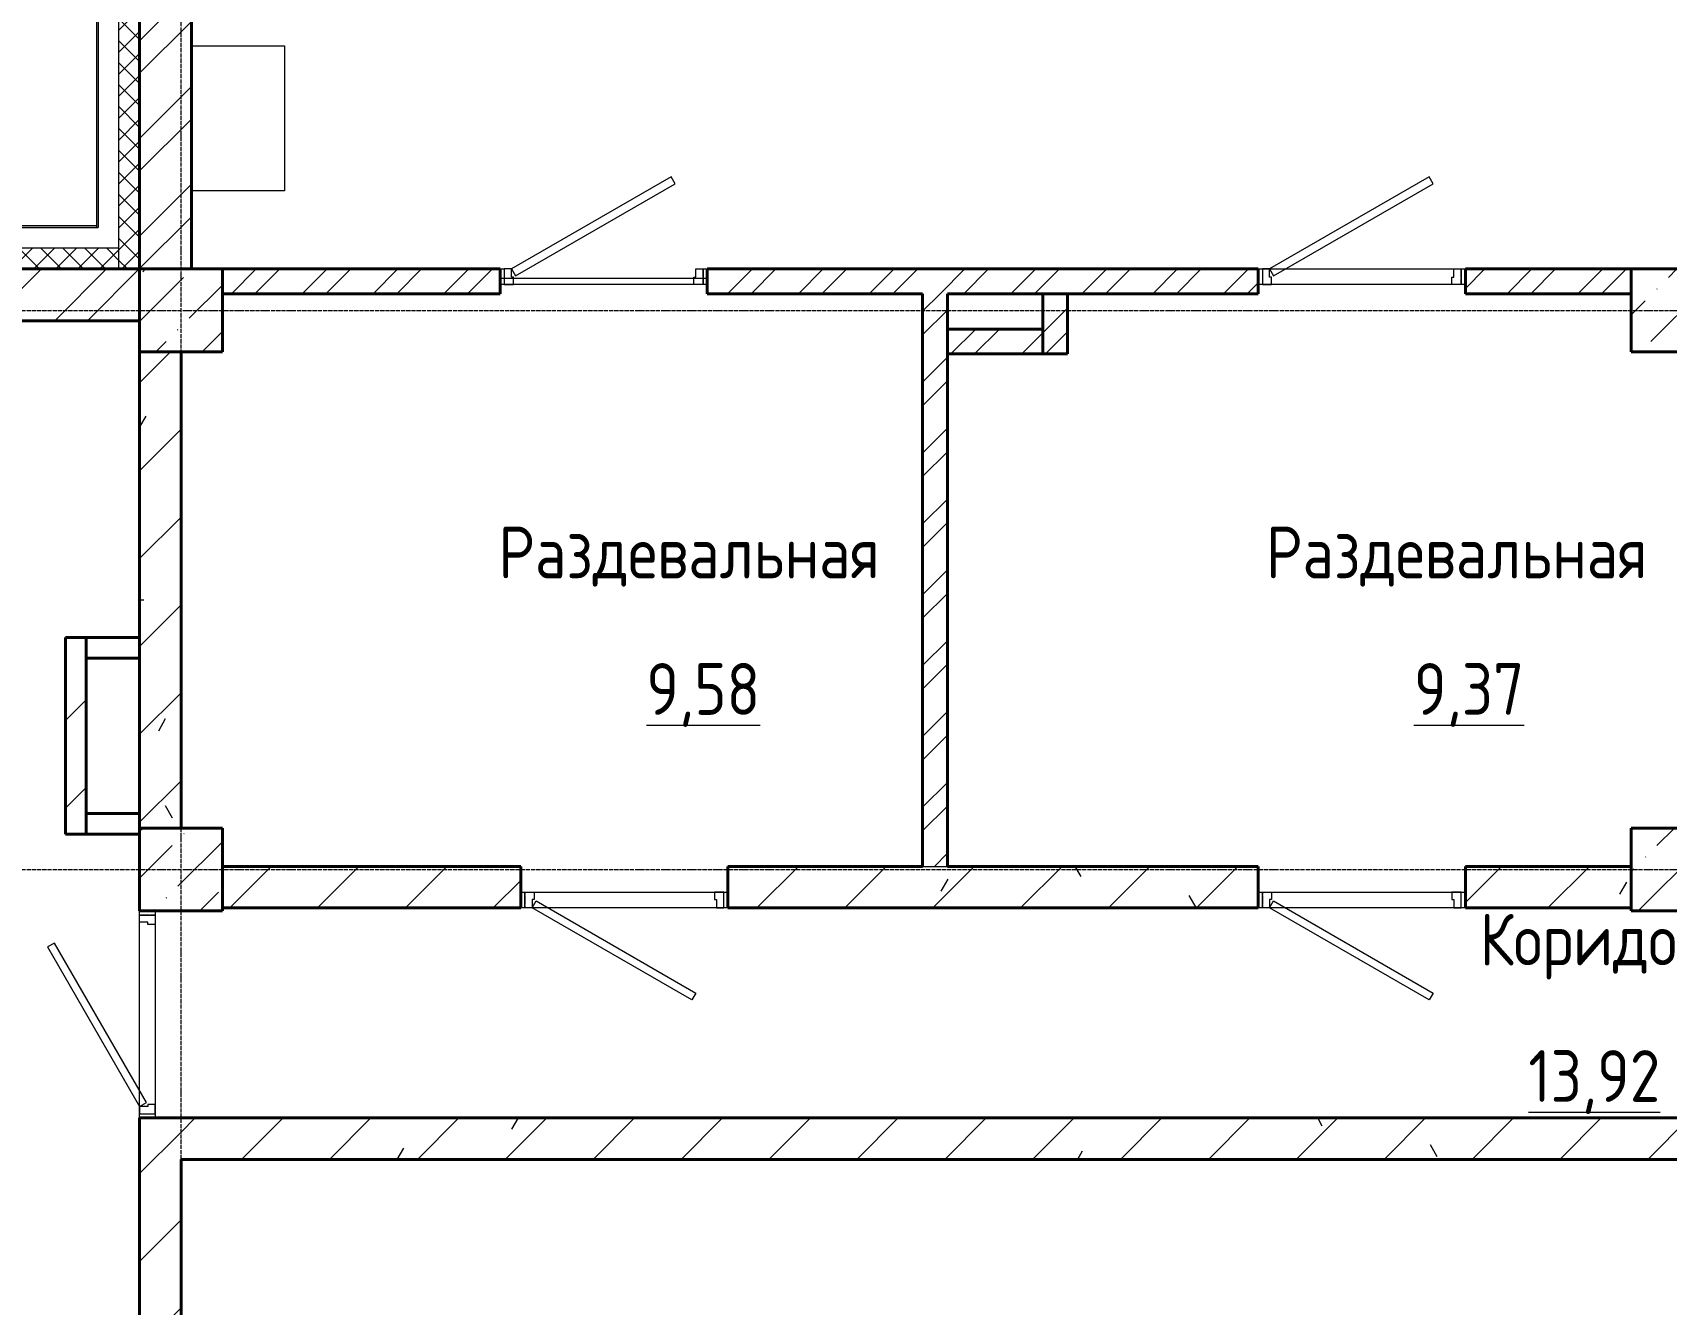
# Model space of a CAD drawing. Header units: millimetres. Extents: x 0 to 351840, y -132678 to 32417.
# Drawn here: x 331967 to 339854, y -34288 to -28147 of the extents above; entities that cross this region are included whole.
import ezdxf

# ---------------------------------------------------------------- set-up
doc = ezdxf.new("R2010")
doc.units = ezdxf.units.MM
doc.linetypes.add('BI_линия_сетки', pattern=[25, 20, -2.5, 0, -2.5])
doc.linetypes.add('BI_невидимые', pattern=[5, 3, -2])
for name, color, linetype, lineweight in [('Двери', 7, 'Continuous', 18), ('Марки помещений', 7, 'Continuous', 20), ('Несущие колонны', 7, 'Continuous', 18), ('Оси', 7, 'Continuous', 9), ('Перекрытие', 7, 'Continuous', 18), ('Стены внутренние', 7, 'Continuous', 18), ('Стены наружные', 7, 'Continuous', 18), ('Стены несущие', 7, 'Continuous', 18), ('Стены отделка', 7, 'Continuous', 18), ('Стены штриховка', 7, 'Continuous', 18)]:
    doc.layers.add(name, color=color, linetype=linetype, lineweight=lineweight)
doc.styles.add('GOST Common_1', font='GOST Common.ttf', dxfattribs={"width": 0.9, "height": 250})
pattern_1 = [(45, (2e-10, 1e-10), (-212.132, 212.132), [])]
pattern_2 = [(0, (2e-10, 1e-10), (1625.6, 406.4), [67.056, -1152.144, 67.056, -1152.144, -6502.4]), (0, (2e-10, 1e-10), (1625.6, 406.4), [-2438.4, 67.056, -2371.344, 67.056, -1152.144, -2844.8]), (0, (2e-10, 1e-10), (1625.6, 406.4), [-6096, 67.056, -745.744, 67.056, -1964.944]), (120, (609.6, 203.2), (-1164.7527, 1204.611), [67.056, -1152.144, 67.056, -1152.144, -6502.4]), (120, (609.6, 203.2), (-1164.7527, 1204.611), [-2438.4, 67.056, -2371.344, 67.056, -1152.144, -2844.8]), (120, (609.6, 203.2), (-1164.7527, 1204.611), [-6096, 67.056, -745.744, 67.056, -1964.944]), (240, (812.8, 1016), (-460.8473, -1611.011), [67.056, -1152.144, 67.056, -1152.144, -6502.4]), (240, (812.8, 1016), (-460.8473, -1611.011), [-2438.4, 67.056, -2371.344, 67.056, -1152.144, -2844.8]), (240, (812.8, 1016), (-460.8473, -1611.011), [-6096, 67.056, -745.744, 67.056, -1964.944])]
pattern_3 = [(45, (2e-10, 1e-10), (-171.0739, 171.0739), []), (45, (114.05, 1e-10), (-171.0739, 171.0739), [])]
pattern_4 = [(45, (2e-10, 1e-10), (-53.03301, 53.03301), []), (135, (2e-10, 1e-10), (-53.03301, -53.03301), [])]

# ---------------------------------------------------------------- blocks, each defined once
blk = doc.blocks.new('_временные_конструкции_колонны_монолитные_прямоугольная - _временная_конструкция_колонна_400x400-V25-01 Этаж__0_000___Отделочный_')
at = {"layer": 'Несущие колонны', "lineweight": 9}
h = blk.add_hatch(dxfattribs=at)
h.set_pattern_fill('FP_27', color=9, style=0, pattern_type=2)
h.set_pattern_definition([(45, (-33250, -19900), (84.19025, 308.69666), [396.875, -79.375, 3.353, -76.022])])
h.paths.add_polyline_path([(200, -200), (200, 200), (-200, 200), (-200, -200)])
at = {"layer": 'Несущие колонны', "color": 9, "lineweight": 40}
for p, q in [((200, 200), (-200, 200)), ((-200, 200), (-200, -200)), ((200, -200), (200, 200)), ((-200, -200), (200, -200))]:
    blk.add_line(p, q, dxfattribs=at)
blk = doc.blocks.new('_временные_конструкции_колонны_монолитные_прямоугольная - _временная_конструкция_колонна_400x400-V26-01 Этаж__0_000___Отделочный_')
at = {"layer": 'Несущие колонны', "lineweight": 9}
h = blk.add_hatch(dxfattribs=at)
h.set_pattern_fill('FP_28', color=9, style=0, pattern_type=2)
h.set_pattern_definition([(45, (-40450, -19900), (84.19025, 308.69666), [396.875, -79.375, 3.353, -76.022])])
h.paths.add_polyline_path([(200, -200), (200, 200), (-200, 200), (-200, -200)])
at = {"layer": 'Несущие колонны', "color": 9, "lineweight": 40}
for p, q in [((200, 200), (-200, 200)), ((-200, 200), (-200, -200)), ((200, -200), (200, 200)), ((-200, -200), (200, -200))]:
    blk.add_line(p, q, dxfattribs=at)
blk = doc.blocks.new('_временные_конструкции_колонны_монолитные_прямоугольная - _временная_конструкция_колонна_400x400-V38-01 Этаж__0_000___Отделочный_')
at = {"layer": 'Несущие колонны', "lineweight": 9}
h = blk.add_hatch(dxfattribs=at)
h.set_pattern_fill('FP_45', color=9, style=0, pattern_type=2)
h.set_pattern_definition([(45, (-33250, -17200), (84.18955, 308.69595), [396.875, -79.375, 3.353, -76.022])])
h.paths.add_polyline_path([(200, -200), (200, 200), (-200, 200), (-200, -200)])
at = {"layer": 'Несущие колонны', "color": 9, "lineweight": 40}
for p, q in [((200, 200), (-200, 200)), ((-200, 200), (-200, -200)), ((200, -200), (200, 200)), ((-200, -200), (200, -200))]:
    blk.add_line(p, q, dxfattribs=at)
blk = doc.blocks.new('_временные_конструкции_колонны_монолитные_прямоугольная - _временная_конструкция_колонна_400x400-V39-01 Этаж__0_000___Отделочный_')
at = {"layer": 'Несущие колонны', "lineweight": 9}
h = blk.add_hatch(dxfattribs=at)
h.set_pattern_fill('FP_46', color=9, style=0, pattern_type=2)
h.set_pattern_definition([(45, (-40450, -17200), (84.18955, 308.69595), [396.875, -79.375, 3.353, -76.022])])
h.paths.add_polyline_path([(200, -200), (200, 200), (-200, 200), (-200, -200)])
at = {"layer": 'Несущие колонны', "color": 9, "lineweight": 40}
for p, q in [((200, 200), (-200, 200)), ((-200, 200), (-200, -200)), ((200, -200), (200, 200)), ((-200, -200), (200, -200))]:
    blk.add_line(p, q, dxfattribs=at)
blk = doc.blocks.new('_Двери_Металлические_Однопольная_Техническая_1_3_4_8 - _дверь_ДМВ_2200-1010_Л Д-4_-5650155-01 Этаж__0_000___Отделочный_')
at = {"layer": 'Двери', "color": 9, "lineweight": 9}
for p, q in [((-220, 511.7), (-200.8, 545)), ((550.8, 66.7), (-220, 511.7)), ((-200.8, 545), (570, 100)), ((-320, 100), (-355, 100)), ((-355, 100), (-355, 25)), ((-320, 60), (-320, 100)), ((570, 100), (550.8, 66.7)), ((570, 100), (605, 100)), ((570, 60), (570, 100)), ((605, 100), (605, 25)), ((-355, 25), (-310, 25)), ((-310, 60), (-320, 60)), ((-310, 25), (-310, 60)), ((560, 60), (570, 60)), ((560, 25), (560, 60)), ((605, 25), (560, 25))]:
    blk.add_line(p, q, dxfattribs=at)
at = {"layer": 'Двери', "color": 9, "linetype": 'BI_невидимые', "lineweight": 9}
for p, q in [((-375, 25), (-375, 100)), ((-375, 100), (-355, 100)), ((-375, 25), (-375, 100)), ((-375, 100), (-355, 100)), ((-355, 100), (-355, 25)), ((-355, 100), (-355, 25)), ((605, 25), (605, 100)), ((605, 100), (625, 100)), ((605, 25), (605, 100)), ((605, 100), (625, 100)), ((625, 100), (625, 25)), ((625, 100), (625, 25)), ((-355, 25), (-375, 25)), ((-355, 25), (-375, 25)), ((625, 25), (605, 25)), ((625, 25), (605, 25))]:
    blk.add_line(p, q, dxfattribs=at)
blk = doc.blocks.new('_Двери_Металлические_Однопольная_Техническая_1_3_4_8 - _дверь_ДМВ_2200-1010_П Д-4-5651566-01 Этаж__0_000___Отделочный_')
at = {"layer": 'Двери', "color": 9, "lineweight": 9}
for p, q in [((450.8, 545), (-320, 100)), ((-300.8, 66.7), (470, 511.7)), ((470, 511.7), (450.8, 545)), ((-355, 100), (-355, 25)), ((-320, 100), (-355, 100)), ((-320, 100), (-300.8, 66.7)), ((-320, 60), (-320, 100)), ((570, 100), (605, 100)), ((570, 60), (570, 100)), ((605, 100), (605, 25)), ((-355, 25), (-310, 25)), ((-310, 60), (-320, 60)), ((-310, 25), (-310, 60)), ((560, 60), (570, 60)), ((560, 25), (560, 60)), ((605, 25), (560, 25))]:
    blk.add_line(p, q, dxfattribs=at)
at = {"layer": 'Двери', "color": 9, "linetype": 'BI_невидимые', "lineweight": 9}
for p, q in [((-375, 25), (-375, 100)), ((-375, 100), (-355, 100)), ((-375, 25), (-375, 100)), ((-375, 100), (-355, 100)), ((-355, 100), (-355, 25)), ((-355, 100), (-355, 25)), ((605, 25), (605, 100)), ((605, 100), (625, 100)), ((605, 25), (605, 100)), ((605, 100), (625, 100)), ((625, 100), (625, 25)), ((625, 100), (625, 25)), ((-355, 25), (-375, 25)), ((-355, 25), (-375, 25)), ((625, 25), (605, 25)), ((625, 25), (605, 25))]:
    blk.add_line(p, q, dxfattribs=at)
blk = doc.blocks.new('_Двери_Металлические_Однопольная_Техническая_1_3_4_8 - _дверь_ДМВ_2200-1010_П Д-4-6363429-01 Этаж__0_000___Отделочный_')
at = {"layer": 'Двери', "color": 9, "lineweight": 9}
for p, q in [((450.8, 505), (-320, 60)), ((470, 471.7), (450.8, 505)), ((-300.8, 26.7), (470, 471.7)), ((-355, 60), (-355, -15)), ((-320, 60), (-355, 60)), ((-320, 60), (-300.8, 26.7)), ((-320, 20), (-320, 60)), ((-310, 20), (-320, 20)), ((-310, -15), (-310, 20)), ((560, 20), (570, 20)), ((560, -15), (560, 20)), ((570, 60), (605, 60)), ((570, 20), (570, 60)), ((605, 60), (605, -15)), ((-355, -15), (-310, -15)), ((605, -15), (560, -15))]:
    blk.add_line(p, q, dxfattribs=at)
at = {"layer": 'Двери', "color": 9, "linetype": 'BI_невидимые', "lineweight": 9}
for p, q in [((-375, -15), (-375, 60)), ((-375, 60), (-355, 60)), ((-375, -15), (-375, 60)), ((-375, 60), (-355, 60)), ((-355, 60), (-355, -15)), ((-355, 60), (-355, -15)), ((605, -15), (605, 60)), ((605, 60), (625, 60)), ((605, -15), (605, 60)), ((605, 60), (625, 60)), ((625, 60), (625, -15)), ((625, 60), (625, -15)), ((-355, -15), (-375, -15)), ((-355, -15), (-375, -15)), ((625, -15), (605, -15)), ((625, -15), (605, -15))]:
    blk.add_line(p, q, dxfattribs=at)
blk = doc.blocks.new('A$C13a22a9d')
at = {"layer": 'Стены внутренние', "lineweight": 9}
h = blk.add_hatch(dxfattribs=at)
h.set_pattern_fill('FP_42', color=9, style=0, pattern_type=2)
h.set_pattern_definition(pattern_3)
h.paths.add_polyline_path([(36950, 19980), (38450, 19980), (38450, 20100), (35790, 20100), (35790, 19980), (36830, 19980)])
h.paths.add_polyline_path([(40250, 19980), (40250, 20100), (39450, 20100), (39450, 19980)])
h.paths.add_polyline_path([(34790, 19980), (34790, 20100), (33450, 20100), (33450, 19980)])
h = blk.add_hatch(dxfattribs=at)
h.set_pattern_fill('FP_42', color=9, style=0, pattern_type=2)
h.set_pattern_definition(pattern_3)
h.paths.add_polyline_path([(36830, 17215), (36950, 17215), (36950, 19980), (36830, 19980), (36830, 17856.6)])
h = blk.add_hatch(dxfattribs=at)
h.set_pattern_fill('FP_42', color=9, style=0, pattern_type=2)
h.set_pattern_definition(pattern_3)
h.paths.add_polyline_path([(37410, 19690), (37530, 19690), (37530, 19980), (37410, 19980)])
h = blk.add_hatch(dxfattribs=at)
h.set_pattern_fill('FP_42', color=9, style=0, pattern_type=2)
h.set_pattern_definition(pattern_3)
h.paths.add_polyline_path([(36950, 19690), (37410, 19690), (37410, 19810), (36950, 19810)])
h = blk.add_hatch(dxfattribs=at)
h.set_pattern_fill('FP_35', color=9, style=0, pattern_type=2)
h.set_pattern_definition(pattern_2)
h.paths.add_polyline_path([(33050, 17400), (33250, 17400), (33250, 19700), (33050, 19700), (33050, 17856.6)])
h = blk.add_hatch(dxfattribs=at)
h.set_pattern_fill('FP_36', color=9, style=0, pattern_type=2)
h.set_pattern_definition(pattern_1)
h.paths.add_polyline_path([(33050, 17400), (33250, 17400), (33250, 19700), (33050, 19700), (33050, 17856.6)])
h = blk.add_hatch(dxfattribs=at)
h.set_pattern_fill('FP_35', color=9, style=0, pattern_type=2)
h.set_pattern_definition(pattern_2)
h.paths.add_polyline_path([(32692.5, 17370), (32792.5, 17370), (32792.5, 18320), (32692.5, 18320), (32692.5, 17856.6)])
h = blk.add_hatch(dxfattribs=at)
h.set_pattern_fill('FP_36', color=9, style=0, pattern_type=2)
h.set_pattern_definition(pattern_1)
h.paths.add_polyline_path([(32692.5, 17370), (32792.5, 17370), (32792.5, 18320), (32692.5, 18320), (32692.5, 17856.6)])
h = blk.add_hatch(dxfattribs=at)
h.set_pattern_fill('FP_35', color=9, style=0, pattern_type=2)
h.set_pattern_definition(pattern_2)
h.paths.add_polyline_path([(35890, 17015), (38450, 17015), (38450, 17215), (35890, 17215)])
h.paths.add_polyline_path([(40250, 17015), (40250, 17215), (39450, 17215), (39450, 17015)])
h.paths.add_polyline_path([(34890, 17015), (34890, 17215), (33450, 17215), (33450, 17015)])
h = blk.add_hatch(dxfattribs=at)
h.set_pattern_fill('FP_36', color=9, style=0, pattern_type=2)
h.set_pattern_definition(pattern_1)
h.paths.add_polyline_path([(35890, 17015), (38450, 17015), (38450, 17215), (35890, 17215)])
h.paths.add_polyline_path([(40250, 17015), (40250, 17215), (39450, 17215), (39450, 17015)])
h.paths.add_polyline_path([(34890, 17015), (34890, 17215), (33450, 17215), (33450, 17015)])
h = blk.add_hatch(dxfattribs=at)
h.set_pattern_fill('FP_36', color=9, style=0, pattern_type=2)
h.set_pattern_definition(pattern_1)
h.paths.add_polyline_path([(33250, 14100), (33250, 16000), (33050, 16000), (33050, 14100)])
h = blk.add_hatch(dxfattribs=at)
h.set_pattern_fill('FP_35', color=9, style=0, pattern_type=2)
h.set_pattern_definition(pattern_2)
h.paths.add_polyline_path([(47600, 15800), (47600, 16000), (33250, 16000), (33250, 15800), (46504.1, 15800)])
h = blk.add_hatch(dxfattribs=at)
h.set_pattern_fill('FP_36', color=9, style=0, pattern_type=2)
h.set_pattern_definition(pattern_1)
h.paths.add_polyline_path([(47600, 15800), (47600, 16000), (33250, 16000), (33250, 15800), (46504.1, 15800)])
at = {"layer": 'Стены наружные'}
blk.add_hatch(color=9, dxfattribs=at).paths.add_polyline_path([(32850, 20300), (32850, 28708), (32842, 28708), (32842, 20300)])
at = {"layer": 'Стены наружные', "lineweight": 9}
h = blk.add_hatch(dxfattribs=at)
h.set_pattern_fill('FP_50', color=9, style=0, pattern_type=2)
h.set_pattern_definition(pattern_4)
h.paths.add_polyline_path([(32950, 20100), (33050, 20100), (33050, 28600), (32950, 28600), (32950, 20142.3)])
h = blk.add_hatch(dxfattribs=at)
h.set_pattern_fill('FP_37', color=9, angle=225, style=0, pattern_type=2)
h.set_pattern_definition([(45, (2e-10, 1e-10), (-235.7317, 235.7317), []), (45, (157.15, 1e-10), (-235.7317, 235.7317), [])])
h.paths.add_polyline_path([(33300, 20100), (33300, 28100), (33050, 28100), (33050, 20100)])
at = {"layer": 'Стены наружные'}
h = blk.add_hatch(color=9, dxfattribs=at)
h.paths.add_polyline_path([(32842, 20300), (32842, 20308), (32325, 20308), (32325, 20300)])
h.paths.add_polyline_path([(30825, 20300), (30825, 20308), (29350, 20308), (29350, 20300)])
h.paths.add_polyline_path([(28100, 20300), (28100, 20308), (14924.9, 20308), (14924.9, 20300), (28087.6, 20300)])
h.paths.add_polyline_path([(7600, 20300), (7600, 20308), (5600, 20308), (5600, 20300), (5987.8, 20300)])
h.paths.add_polyline_path([(12924.9, 20300), (12924.9, 20308), (9700, 20308), (9700, 20300)])
h.paths.add_polyline_path([(2304.4, 20300), (4100, 20300), (4100, 20308), (-400, 20308), (-400, 20300)])
at = {"layer": 'Стены наружные', "lineweight": 9}
h = blk.add_hatch(dxfattribs=at)
h.set_pattern_fill('FP_50', color=9, style=0, pattern_type=2)
h.set_pattern_definition(pattern_4)
h.paths.add_polyline_path([(30825, 20100), (30825, 20200), (29400, 20200), (29400, 20100), (29929.2, 20100)])
h.paths.add_polyline_path([(26385, 20100), (28050, 20100), (28050, 20200), (26385, 20200), (26385, 20142.3)])
h.paths.add_polyline_path([(32325, 20100), (32950, 20100), (32950, 20200), (32325, 20200), (32325, 20142.3)])
h = blk.add_hatch(dxfattribs=at)
h.set_pattern_fill('FP_37', color=9, angle=225, style=0, pattern_type=2)
h.set_pattern_definition([(45, (2e-10, 1e-10), (-235.7317, 235.7317), []), (45, (157.15, 1e-10), (-235.7317, 235.7317), [])])
h.paths.add_polyline_path([(33050, 19850), (33050, 20100), (32325, 20100), (32325, 19850)])
h.paths.add_polyline_path([(29400, 19850), (30825, 19850), (30825, 20100), (29400, 20100)])
h.paths.add_polyline_path([(27150, 19850), (28050, 19850), (28050, 20100), (27150, 20100)])
at = {"layer": 'Оси', "color": 9, "linetype": 'BI_линия_сетки'}
for p, q in [((33250, -3627.3), (33250, 29372.3)), ((-4869.1, 19900), (49050, 19900)), ((-4869.1, 17200), (49050, 17200))]:
    blk.add_line(p, q, dxfattribs=at)
at = {"layer": 'Перекрытие', "color": 9, "lineweight": 9}
for p, q in [((33300, 21177.5), (33750, 21177.5)), ((33750, 21177.5), (33750, 20477.5)), ((33750, 20477.5), (33300, 20477.5)), ((34790, 20055), (35790, 20055)), ((38450, 20100), (39450, 20100)), ((35790, 20025), (34790, 20025)), ((39450, 20025), (38450, 20025)), ((34890, 17090), (35890, 17090)), ((38450, 17090), (39450, 17090)), ((33050, 16000), (33050, 17000)), ((33125, 17000), (33125, 16000)), ((35890, 17015), (34890, 17015)), ((39450, 17015), (38450, 17015))]:
    blk.add_line(p, q, dxfattribs=at)
at = {"layer": 'Стены несущие', "color": 9, "lineweight": 40}
for p, q in [((33050, 28100), (33050, 20100)), ((33300, 20100), (33300, 28100)), ((32325, 20100), (33050, 20100)), ((34790, 20100), (33450, 20100)), ((34790, 19980), (34790, 20100)), ((38450, 20100), (35790, 20100)), ((35790, 20100), (35790, 19980)), ((38450, 19980), (38450, 20100)), ((40250, 20100), (39450, 20100)), ((39450, 20100), (39450, 19980)), ((33450, 19980), (34790, 19980)), ((35790, 19980), (36830, 19980)), ((36830, 19980), (36830, 17215)), ((36950, 19980), (38450, 19980)), ((36950, 17215), (36950, 19980)), ((37410, 19980), (37410, 19690)), ((37530, 19690), (37530, 19980)), ((39450, 19980), (40250, 19980)), ((32325, 19850), (33050, 19850)), ((37410, 19810), (36950, 19810)), ((33050, 17400), (33050, 19700)), ((33250, 17400), (33250, 19700)), ((36950, 19690), (37530, 19690)), ((32692.5, 18320), (32692.5, 17370)), ((33050, 18320), (32692.5, 18320)), ((32792.5, 18320), (32792.5, 17370)), ((32792.5, 18220), (33050, 18220)), ((33050, 17470), (32792.5, 17470)), ((32692.5, 17370), (33050, 17370)), ((34890, 17215), (33450, 17215)), ((34890, 17015), (34890, 17215)), ((36830, 17215), (35890, 17215)), ((35890, 17215), (35890, 17015)), ((38450, 17215), (36950, 17215)), ((38450, 17015), (38450, 17215)), ((40250, 17215), (39450, 17215)), ((39450, 17215), (39450, 17015)), ((33450, 17015), (34890, 17015)), ((35890, 17015), (38450, 17015)), ((39450, 17015), (40250, 17015)), ((33050, 16000), (33050, 14100)), ((47600, 16000), (33050, 16000)), ((33250, 14100), (33250, 15800)), ((33250, 15800), (47600, 15800))]:
    blk.add_line(p, q, dxfattribs=at)
at = {"layer": 'Стены отделка', "color": 9, "lineweight": 9}
for p, q in [((32842, 28708), (32842, 20300)), ((32850, 28708), (32850, 20300)), ((32950, 20100), (32950, 28600)), ((32842, 20308), (32325, 20308)), ((32325, 20300), (32850, 20300)), ((32950, 20200), (32325, 20200))]:
    blk.add_line(p, q, dxfattribs=at)
at = {"layer": 'Стены штриховка', "color": 9}
blk.add_line((36830, 17215), (36950, 17215), dxfattribs=at)
at = {"layer": 'Двери', "color": 9}
for p in [(35165, 20040), (38825, 20040)]:
    blk.add_blockref('_Двери_Металлические_Однопольная_Техническая_1_3_4_8 - _дверь_ДМВ_2200-1010_П Д-4-6363429-01 Этаж__0_000___Отделочный_', p, dxfattribs=at)
for name, p, rotation in [('_Двери_Металлические_Однопольная_Техническая_1_3_4_8 - _дверь_ДМВ_2200-1010_Л Д-4_-5650155-01 Этаж__0_000___Отделочный_', (35515, 17115), 180), ('_Двери_Металлические_Однопольная_Техническая_1_3_4_8 - _дверь_ДМВ_2200-1010_Л Д-4_-5650155-01 Этаж__0_000___Отделочный_', (39075, 17115), 180), ('_Двери_Металлические_Однопольная_Техническая_1_3_4_8 - _дверь_ДМВ_2200-1010_П Д-4-5651566-01 Этаж__0_000___Отделочный_', (33150, 16375), 90)]:
    blk.add_blockref(name, p, dxfattribs=dict(at, rotation=rotation))
at = {"layer": 'Несущие колонны', "color": 9}
for name, p in [('_временные_конструкции_колонны_монолитные_прямоугольная - _временная_конструкция_колонна_400x400-V25-01 Этаж__0_000___Отделочный_', (33250, 19900)), ('_временные_конструкции_колонны_монолитные_прямоугольная - _временная_конструкция_колонна_400x400-V26-01 Этаж__0_000___Отделочный_', (40450, 19900)), ('_временные_конструкции_колонны_монолитные_прямоугольная - _временная_конструкция_колонна_400x400-V38-01 Этаж__0_000___Отделочный_', (33250, 17200)), ('_временные_конструкции_колонны_монолитные_прямоугольная - _временная_конструкция_колонна_400x400-V39-01 Этаж__0_000___Отделочный_', (40450, 17200))]:
    blk.add_blockref(name, p, dxfattribs=at)
at = {"layer": 'Марки помещений', "color": 9, "lineweight": 9, "char_height": 250, "attachment_point": 1, "style": 'GOST Common_1'}
for s, insert, width in [('Раздевальная', (34782, 18855.9), 2409.873), ('Раздевальная', (38487.6, 18855.9), 2409.873), ('\\L9,58', (35496.2, 18196.9), 678.228), ('\\L9,37', (39201.7, 18196.9), 678.228), ('Коридор', (39519, 16986.8), 1385.316), ('\\L13,92', (39754.3, 16327.7), 815.316)]:
    blk.add_mtext(s, dxfattribs=dict(at, insert=insert, width=width))

msp = doc.modelspace()

# ---------------------------------------------------------------- block references
msp.add_blockref('A$C13a22a9d', (299433.4, -49388.2))

doc.saveas('drawing.dxf')
